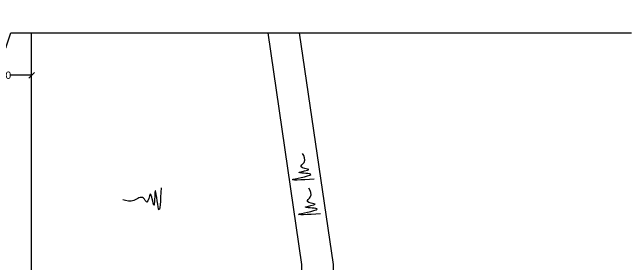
# Model space of a CAD drawing. Header units: millimetres. Extents: x 5124 to 6568637, y 2311 to 91879094.
# Drawn here: x 3367635 to 3377842, y 45950060 to 45954194 of the extents above; entities that cross this region are included whole.
import ezdxf

# ---------------------------------------------------------------- set-up
doc = ezdxf.new("R2010")
doc.units = ezdxf.units.MM
doc.header["$MEASUREMENT"] = 0
for name, color, linetype in [('DIMENSION', 7, 'Continuous'), ('DRAWING', 7, 'Continuous'), ('TEXT', 7, 'Continuous')]:
    doc.layers.add(name, color=color, linetype=linetype)
doc.styles.get("Standard").update_dxf_attribs({"font": 'arial.ttf', "height": 120})
doc.dimstyles.get("Standard").update_dxf_attribs({"dimtxt": 200, "dimasz": 110, "dimexe": 0.18, "dimexo": 0.0625, "dimgap": 0.09, "dimtad": 0, "dimtih": 1, "dimtoh": 1, "dimdec": 0, "dimzin": 0, "dimdsep": 46, "dimtxsty": 'Standard', "dimblk": 'OBLIQUE', "dimcen": 0.09, "dimse1": 1, "dimse2": 1, "dimadec": 0, "dimazin": 0, "dimtfac": 1, "dimtdec": 0, "dimtofl": 0, "dimtmove": 0, "dimatfit": 3, "dimfxl": 1, "dimtolj": 1, "dimtzin": 0, "dimarcsym": 0})

# ---------------------------------------------------------------- blocks, each defined once
blk = doc.blocks.new('_Oblique')
at = {"color": 0, "linetype": 'ByBlock', "lineweight": -2}
blk.add_line((-0.5, -0.5), (0.5, 0.5), dxfattribs=at)
blk = doc.blocks.new('*D126')
at = {"layer": 'Defpoints', "color": 0, "transparency": 16777216}
for p in [(3367952, 45953160), (3366904, 45952803), (3367952, 45952803)]:
    blk.add_point(p, dxfattribs=at)
at = {"layer": 'DIMENSION', "color": 0, "lineweight": -2, "transparency": 16777216}
for p, q in [((3366904, 45953160), (3367249, 45953160)), ((3367952, 45953160), (3367607, 45953160))]:
    blk.add_line(p, q, dxfattribs=at)
at = {"layer": 'DIMENSION', "color": 0, "lineweight": -2, "transparency": 16777216, "xscale": 95, "yscale": 95, "zscale": 95, "rotation": 180}
blk.add_blockref('_Oblique', (3366904, 45953160), dxfattribs=at)
at = {"layer": 'DIMENSION', "color": 0, "lineweight": -2, "transparency": 16777216, "xscale": 95, "yscale": 95, "zscale": 95}
blk.add_blockref('_Oblique', (3367952, 45953160), dxfattribs=at)
at = {"layer": 'DIMENSION', "color": 0, "transparency": 16777216, "insert": (3367428, 45953160), "char_height": 120, "attachment_point": 5}
blk.add_mtext('\\A1;3000', dxfattribs=at)

msp = doc.modelspace()

# ---------------------------------------------------------------- linework, layer by layer
at = {"layer": 'DIMENSION'}
msp.add_lwpolyline([(3338707.2, 45953886.2), (3342488.6, 45953886.2), (3342561, 45953621.2), (3342760, 45954175.4), (3342856.5, 45953874.2), (3349700.1, 45953874.2), (3349790, 45953627.2), (3349974.5, 45954194.3), (3350054.9, 45953863.5), (3359837, 45953863.5), (3359935.5, 45953601.6), (3360117.8, 45954170.3), (3360208.8, 45953876.8), (3367226.1, 45953876.8), (3367327.2, 45954151.2), (3367526.1, 45953610.5), (3367607.7, 45953858), (3377842.2, 45953858)], dxfattribs=at)
at = {"layer": 'DRAWING'}
for points in [[(3368487.2, 45943547.9), (3367952.5, 45946140.8), (3367952.5, 45953863.5)], [(3372408.1, 45940024.9), (3372408.1, 45950042.5), (3371850.7, 45953858)], [(3372926.5, 45940024.9), (3372926.5, 45950042.5), (3372369.1, 45953858)]]:
    msp.add_lwpolyline(points, dxfattribs=at)
at = {"layer": 'TEXT'}
for points in [[(3372611.5, 45951448.5), (3372265, 45951448.5), (3372550.5, 45951533), (3372361.5, 45951562.5), (3372521, 45951607.5), (3372393, 45951654.5), (3372442, 45951725.5), (3372418.5, 45951874.5)], [(3370084.9, 45951307.1), (3370045.4, 45950960.1), (3369987.7, 45951255.3), (3369966.4, 45951021), (3369908.6, 45951200.5), (3369850.8, 45951072.7), (3369796.1, 45951136.6), (3369638, 45951100.1), (3369457.9, 45951109.2)], [(3372715.4, 45950877.6), (3372368.9, 45950877.6), (3372654.4, 45950962.1), (3372465.4, 45950991.6), (3372624.9, 45951036.6), (3372496.9, 45951083.6), (3372545.9, 45951154.6), (3372522.4, 45951303.6)]]:
    msp.add_spline(points, degree=3, dxfattribs=at)

# ---------------------------------------------------------------- dimensions: what is measured, and where the dimension line sits
at = {"layer": 'DIMENSION'}
dim = msp.add_linear_dim(base=(3367952.5, 45953160.5), p1=(3366903.7, 45952803), p2=(3367952.5, 45952803), text='3000', dimstyle='Standard', override={"dimasz": 95, "dimarcsym": 1}, dxfattribs=at)
dim.commit()
dim.dimension.update_dxf_attribs({"geometry": '*D126', "text_midpoint": (3367428.1, 45953160.5)})

doc.saveas('drawing.dxf')
